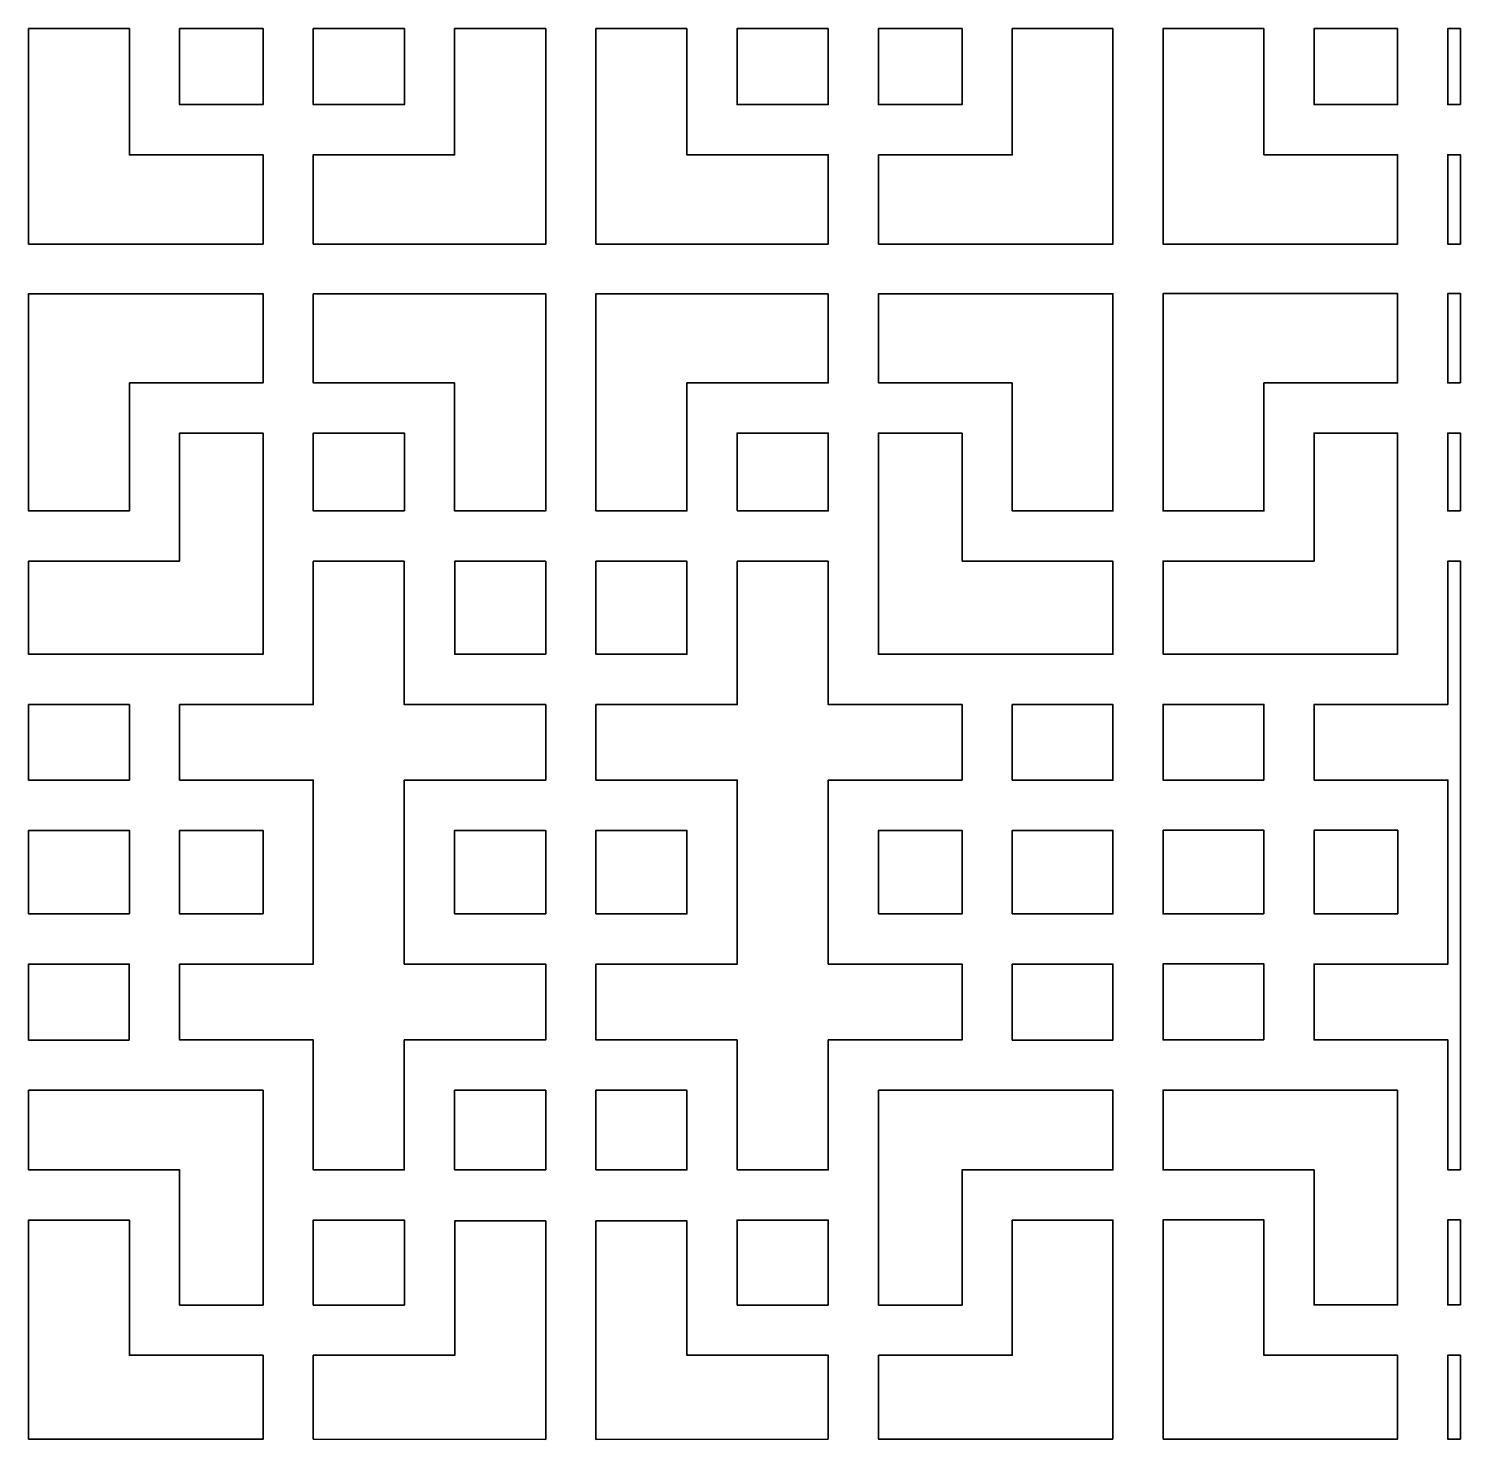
# Model space of a CAD drawing. Header units: centimetres. Extents: x 24 to 482, y -156 to 120.
# Drawn here: x 76.2 to 127.6, y 69.3 to 119.9 of the extents above; entities that cross this region are included whole.
import ezdxf

# ---------------------------------------------------------------- set-up
doc = ezdxf.new("R2010")
doc.units = ezdxf.units.CM
doc.header["$MEASUREMENT"] = 0
doc.layers.add('layer 1', color=7, linetype='Continuous')

msp = doc.modelspace()

# ---------------------------------------------------------------- linework, layer by layer
at = {"layer": 'layer 1', "color": 250, "lineweight": 35}
for points, knots in [([(79.85582, 119.85246), (79.85582, 119.85246), (79.85582, 115.32746), (79.85582, 115.32746), (79.85582, 115.32746), (79.85582, 115.32746), (84.65082, 115.32746), (84.65082, 115.32746), (84.65082, 115.32746), (84.65082, 115.32746), (84.65082, 112.12746), (84.65082, 112.12746), (84.65082, 112.12746), (84.65082, 112.12746), (76.24582, 112.12746), (76.24582, 112.12746), (76.24582, 112.12746), (76.24582, 112.12746), (76.24582, 119.85246), (76.24582, 119.85246), (76.24582, 119.85246), (76.24582, 119.85246), (79.85582, 119.85246), (79.85582, 119.85246)], [0, 0, 0, 0, 0.14285714, 0.14285714, 0.14285714, 0.14285714, 0.28571429, 0.28571429, 0.28571429, 0.28571429, 0.42857143, 0.42857143, 0.42857143, 0.42857143, 0.57142857, 0.57142857, 0.57142857, 0.57142857, 0.71428571, 0.71428571, 0.71428571, 0.71428571, 1, 1, 1, 1]), ([(84.65082, 119.85246), (84.65082, 119.85246), (81.65582, 119.85246), (81.65582, 119.85246), (81.65582, 119.85246), (81.65582, 119.85246), (81.65582, 117.12746), (81.65582, 117.12746), (81.65582, 117.12746), (81.65582, 117.12746), (84.65082, 117.12746), (84.65082, 117.12746), (84.65082, 117.12746), (84.65082, 117.12746), (84.65082, 119.85246), (84.65082, 119.85246)], [0, 0, 0, 0, 0.2, 0.2, 0.2, 0.2, 0.4, 0.4, 0.4, 0.4, 0.6, 0.6, 0.6, 0.6, 1, 1, 1, 1]), ([(89.71832, 119.85246), (89.71832, 119.85246), (89.71832, 117.12746), (89.71832, 117.12746), (89.71832, 117.12746), (89.71832, 117.12746), (86.44832, 117.12746), (86.44832, 117.12746), (86.44832, 117.12746), (86.44832, 117.12746), (86.44832, 119.85246), (86.44832, 119.85246), (86.44832, 119.85246), (86.44832, 119.85246), (86.44832, 119.85246), (86.44832, 119.85246), (86.44832, 119.85246), (86.44832, 119.85246), (89.71832, 119.85246), (89.71832, 119.85246)], [0, 0, 0, 0, 0.16666667, 0.16666667, 0.16666667, 0.16666667, 0.33333333, 0.33333333, 0.33333333, 0.33333333, 0.5, 0.5, 0.5, 0.5, 0.66666667, 0.66666667, 0.66666667, 0.66666667, 1, 1, 1, 1]), ([(94.78082, 119.85246), (94.78082, 119.85246), (94.78082, 112.12746), (94.78082, 112.12746), (94.78082, 112.12746), (94.78082, 112.12746), (86.45082, 112.12746), (86.45082, 112.12746), (86.45082, 112.12746), (86.45082, 112.12746), (86.45082, 115.32996), (86.45082, 115.32996), (86.45082, 115.32996), (86.45082, 115.32996), (91.51582, 115.32746), (91.51582, 115.32746), (91.51582, 115.32746), (91.51582, 115.32746), (91.51582, 119.85246), (91.51582, 119.85246), (91.51582, 119.85246), (91.51582, 119.85246), (94.78082, 119.85246), (94.78082, 119.85246)], [0, 0, 0, 0, 0.14285714, 0.14285714, 0.14285714, 0.14285714, 0.28571429, 0.28571429, 0.28571429, 0.28571429, 0.42857143, 0.42857143, 0.42857143, 0.42857143, 0.57142857, 0.57142857, 0.57142857, 0.57142857, 0.71428571, 0.71428571, 0.71428571, 0.71428571, 1, 1, 1, 1]), ([(99.84582, 119.85246), (99.84582, 119.85246), (96.58082, 119.85246), (96.58082, 119.85246), (96.58082, 119.85246), (96.58082, 119.85246), (96.58082, 112.12746), (96.58082, 112.12746), (96.58082, 112.12746), (96.58082, 112.12746), (104.91332, 112.12746), (104.91332, 112.12746), (104.91332, 112.12746), (104.91332, 112.12746), (104.91332, 115.32996), (104.91332, 115.32996), (104.91332, 115.32996), (104.91332, 115.32996), (99.84582, 115.32746), (99.84582, 115.32746), (99.84582, 115.32746), (99.84582, 115.32746), (99.84582, 119.85246), (99.84582, 119.85246)], [0, 0, 0, 0, 0.14285714, 0.14285714, 0.14285714, 0.14285714, 0.28571429, 0.28571429, 0.28571429, 0.28571429, 0.42857143, 0.42857143, 0.42857143, 0.42857143, 0.57142857, 0.57142857, 0.57142857, 0.57142857, 0.71428571, 0.71428571, 0.71428571, 0.71428571, 1, 1, 1, 1]), ([(104.91332, 119.85246), (104.91332, 119.85246), (104.91332, 117.12746), (104.91332, 117.12746), (104.91332, 117.12746), (104.91332, 117.12746), (101.64332, 117.12746), (101.64332, 117.12746), (101.64332, 117.12746), (101.64332, 117.12746), (101.64332, 119.85246), (101.64332, 119.85246), (101.64332, 119.85246), (101.64332, 119.85246), (104.91332, 119.85246), (104.91332, 119.85246)], [0, 0, 0, 0, 0.2, 0.2, 0.2, 0.2, 0.4, 0.4, 0.4, 0.4, 0.6, 0.6, 0.6, 0.6, 1, 1, 1, 1]), ([(109.70832, 119.85246), (109.70832, 119.85246), (109.70832, 117.12746), (109.70832, 117.12746), (109.70832, 117.12746), (109.70832, 117.12746), (106.71082, 117.12746), (106.71082, 117.12746), (106.71082, 117.12746), (106.71082, 117.12746), (106.71082, 119.85246), (106.71082, 119.85246), (106.71082, 119.85246), (106.71082, 119.85246), (109.70832, 119.85246), (109.70832, 119.85246)], [0, 0, 0, 0, 0.2, 0.2, 0.2, 0.2, 0.4, 0.4, 0.4, 0.4, 0.6, 0.6, 0.6, 0.6, 1, 1, 1, 1]), ([(115.11582, 119.85246), (115.11582, 119.85246), (111.50582, 119.85246), (111.50582, 119.85246), (111.50582, 119.85246), (111.50582, 119.85246), (111.50582, 115.32746), (111.50582, 115.32746), (111.50582, 115.32746), (111.50582, 115.32746), (106.71332, 115.32746), (106.71332, 115.32746), (106.71332, 115.32746), (106.71332, 115.32746), (106.71332, 112.12746), (106.71332, 112.12746), (106.71332, 112.12746), (106.71332, 112.12746), (115.11582, 112.12746), (115.11582, 112.12746), (115.11582, 112.12746), (115.11582, 112.12746), (115.11582, 119.85246), (115.11582, 119.85246)], [0, 0, 0, 0, 0.14285714, 0.14285714, 0.14285714, 0.14285714, 0.28571429, 0.28571429, 0.28571429, 0.28571429, 0.42857143, 0.42857143, 0.42857143, 0.42857143, 0.57142857, 0.57142857, 0.57142857, 0.57142857, 0.71428571, 0.71428571, 0.71428571, 0.71428571, 1, 1, 1, 1]), ([(120.52832, 119.85246), (120.52832, 119.85246), (116.91582, 119.85246), (116.91582, 119.85246), (116.91582, 119.85246), (116.91582, 119.85246), (116.91582, 112.12996), (116.91582, 112.12996), (116.91582, 112.12996), (116.91582, 112.12996), (125.32082, 112.12996), (125.32082, 112.12996), (125.32082, 112.12996), (125.32082, 112.12996), (125.32082, 115.33246), (125.32082, 115.33246), (125.32082, 115.33246), (125.32082, 115.33246), (120.52582, 115.33246), (120.52582, 115.33246), (120.52582, 115.33246), (120.52582, 115.33246), (120.52832, 119.85246), (120.52832, 119.85246)], [0, 0, 0, 0, 0.14285714, 0.14285714, 0.14285714, 0.14285714, 0.28571429, 0.28571429, 0.28571429, 0.28571429, 0.42857143, 0.42857143, 0.42857143, 0.42857143, 0.57142857, 0.57142857, 0.57142857, 0.57142857, 0.71428571, 0.71428571, 0.71428571, 0.71428571, 1, 1, 1, 1]), ([(125.32082, 119.85246), (125.32082, 119.85246), (125.32082, 117.12996), (125.32082, 117.12996), (125.32082, 117.12996), (125.32082, 117.12996), (122.32581, 117.12996), (122.32581, 117.12996), (122.32581, 117.12996), (122.32581, 117.12996), (122.32581, 119.85246), (122.32581, 119.85246), (122.32581, 119.85246), (122.32581, 119.85246), (125.32082, 119.85246), (125.32082, 119.85246)], [0, 0, 0, 0, 0.2, 0.2, 0.2, 0.2, 0.4, 0.4, 0.4, 0.4, 0.6, 0.6, 0.6, 0.6, 1, 1, 1, 1]), ([(127.57081, 117.12996), (127.57081, 117.12996), (127.12082, 117.12996), (127.12082, 117.12996), (127.12082, 117.12996), (127.12082, 117.12996), (127.12082, 119.85246), (127.12082, 119.85246), (127.12082, 119.85246), (127.12082, 119.85246), (127.57081, 119.85246), (127.57081, 119.85246), (127.57081, 119.85246), (127.57081, 119.85246), (127.57081, 117.12996), (127.57081, 117.12996)], [0, 0, 0, 0, 0.2, 0.2, 0.2, 0.2, 0.4, 0.4, 0.4, 0.4, 0.6, 0.6, 0.6, 0.6, 1, 1, 1, 1]), ([(127.57081, 112.12996), (127.57081, 112.12996), (127.57081, 115.33246), (127.57081, 115.33246), (127.57081, 115.33246), (127.57081, 115.33246), (127.12082, 115.33246), (127.12082, 115.33246), (127.12082, 115.33246), (127.12082, 115.33246), (127.12082, 112.12996), (127.12082, 112.12996), (127.12082, 112.12996), (127.12082, 112.12996), (127.57081, 112.12996), (127.57081, 112.12996)], [0, 0, 0, 0, 0.2, 0.2, 0.2, 0.2, 0.4, 0.4, 0.4, 0.4, 0.6, 0.6, 0.6, 0.6, 1, 1, 1, 1]), ([(79.85582, 107.14996), (79.85582, 107.14996), (79.85582, 102.55996), (79.85582, 102.55996), (79.85582, 102.55996), (79.85582, 102.55996), (76.24582, 102.55996), (76.24582, 102.55996), (76.24582, 102.55996), (76.24582, 102.55996), (76.24582, 110.34995), (76.24582, 110.34995), (76.24582, 110.34995), (76.24582, 110.34995), (84.65082, 110.34995), (84.65082, 110.34995), (84.65082, 110.34995), (84.65082, 110.34995), (84.65082, 107.14996), (84.65082, 107.14996), (84.65082, 107.14996), (84.65082, 107.14996), (79.85582, 107.14996), (79.85582, 107.14996)], [0, 0, 0, 0, 0.14285714, 0.14285714, 0.14285714, 0.14285714, 0.28571429, 0.28571429, 0.28571429, 0.28571429, 0.42857143, 0.42857143, 0.42857143, 0.42857143, 0.57142857, 0.57142857, 0.57142857, 0.57142857, 0.71428571, 0.71428571, 0.71428571, 0.71428571, 1, 1, 1, 1]), ([(86.45082, 110.34995), (86.45082, 110.34995), (86.45082, 107.14996), (86.45082, 107.14996), (86.45082, 107.14996), (86.45082, 107.14996), (91.51582, 107.14996), (91.51582, 107.14996), (91.51582, 107.14996), (91.51582, 107.14996), (91.51582, 102.55996), (91.51582, 102.55996), (91.51582, 102.55996), (91.51582, 102.55996), (94.78082, 102.55996), (94.78082, 102.55996), (94.78082, 102.55996), (94.78082, 102.55996), (94.78082, 110.34995), (94.78082, 110.34995), (94.78082, 110.34995), (94.78082, 110.34995), (86.45082, 110.34995), (86.45082, 110.34995)], [0, 0, 0, 0, 0.14285714, 0.14285714, 0.14285714, 0.14285714, 0.28571429, 0.28571429, 0.28571429, 0.28571429, 0.42857143, 0.42857143, 0.42857143, 0.42857143, 0.57142857, 0.57142857, 0.57142857, 0.57142857, 0.71428571, 0.71428571, 0.71428571, 0.71428571, 1, 1, 1, 1]), ([(104.91332, 110.34995), (104.91332, 110.34995), (104.91332, 107.14996), (104.91332, 107.14996), (104.91332, 107.14996), (104.91332, 107.14996), (99.84582, 107.14996), (99.84582, 107.14996), (99.84582, 107.14996), (99.84582, 107.14996), (99.84582, 102.55996), (99.84582, 102.55996), (99.84582, 102.55996), (99.84582, 102.55996), (96.58082, 102.55996), (96.58082, 102.55996), (96.58082, 102.55996), (96.58082, 102.55996), (96.58082, 110.34995), (96.58082, 110.34995), (96.58082, 110.34995), (96.58082, 110.34995), (104.91332, 110.34995), (104.91332, 110.34995)], [0, 0, 0, 0, 0.14285714, 0.14285714, 0.14285714, 0.14285714, 0.28571429, 0.28571429, 0.28571429, 0.28571429, 0.42857143, 0.42857143, 0.42857143, 0.42857143, 0.57142857, 0.57142857, 0.57142857, 0.57142857, 0.71428571, 0.71428571, 0.71428571, 0.71428571, 1, 1, 1, 1]), ([(111.50582, 107.14996), (111.50582, 107.14996), (111.50582, 102.55996), (111.50582, 102.55996), (111.50582, 102.55996), (111.50582, 102.55996), (115.11582, 102.55996), (115.11582, 102.55996), (115.11582, 102.55996), (115.11582, 102.55996), (115.11582, 110.34995), (115.11582, 110.34995), (115.11582, 110.34995), (115.11582, 110.34995), (106.71332, 110.34995), (106.71332, 110.34995), (106.71332, 110.34995), (106.71332, 110.34995), (106.71332, 107.14996), (106.71332, 107.14996), (106.71332, 107.14996), (106.71332, 107.14996), (111.50582, 107.14996), (111.50582, 107.14996)], [0, 0, 0, 0, 0.14285714, 0.14285714, 0.14285714, 0.14285714, 0.28571429, 0.28571429, 0.28571429, 0.28571429, 0.42857143, 0.42857143, 0.42857143, 0.42857143, 0.57142857, 0.57142857, 0.57142857, 0.57142857, 0.71428571, 0.71428571, 0.71428571, 0.71428571, 1, 1, 1, 1]), ([(120.52582, 107.15247), (120.52582, 107.15247), (120.52832, 102.56246), (120.52832, 102.56246), (120.52832, 102.56246), (120.52832, 102.56246), (116.91582, 102.56246), (116.91582, 102.56246), (116.91582, 102.56246), (116.91582, 102.56246), (116.91582, 110.35246), (116.91582, 110.35246), (116.91582, 110.35246), (116.91582, 110.35246), (125.32082, 110.35246), (125.32082, 110.35246), (125.32082, 110.35246), (125.32082, 110.35246), (125.32082, 107.15247), (125.32082, 107.15247), (125.32082, 107.15247), (125.32082, 107.15247), (120.52582, 107.15247), (120.52582, 107.15247)], [0, 0, 0, 0, 0.14285714, 0.14285714, 0.14285714, 0.14285714, 0.28571429, 0.28571429, 0.28571429, 0.28571429, 0.42857143, 0.42857143, 0.42857143, 0.42857143, 0.57142857, 0.57142857, 0.57142857, 0.57142857, 0.71428571, 0.71428571, 0.71428571, 0.71428571, 1, 1, 1, 1]), ([(127.57081, 107.15247), (127.57081, 107.15247), (127.12082, 107.15247), (127.12082, 107.15247), (127.12082, 107.15247), (127.12082, 107.15247), (127.12082, 110.35246), (127.12082, 110.35246), (127.12082, 110.35246), (127.12082, 110.35246), (127.57081, 110.35246), (127.57081, 110.35246), (127.57081, 110.35246), (127.57081, 110.35246), (127.57081, 107.15247), (127.57081, 107.15247)], [0, 0, 0, 0, 0.2, 0.2, 0.2, 0.2, 0.4, 0.4, 0.4, 0.4, 0.6, 0.6, 0.6, 0.6, 1, 1, 1, 1]), ([(81.65582, 100.75996), (81.65582, 100.75996), (81.65582, 105.34996), (81.65582, 105.34996), (81.65582, 105.34996), (81.65582, 105.34996), (84.65082, 105.34996), (84.65082, 105.34996), (84.65082, 105.34996), (84.65082, 105.34996), (84.65082, 97.42246), (84.65082, 97.42246), (84.65082, 97.42246), (84.65082, 97.42246), (76.24582, 97.42246), (76.24582, 97.42246), (76.24582, 97.42246), (76.24582, 97.42246), (76.24582, 100.75996), (76.24582, 100.75996), (76.24582, 100.75996), (76.24582, 100.75996), (81.65582, 100.75996), (81.65582, 100.75996)], [0, 0, 0, 0, 0.14285714, 0.14285714, 0.14285714, 0.14285714, 0.28571429, 0.28571429, 0.28571429, 0.28571429, 0.42857143, 0.42857143, 0.42857143, 0.42857143, 0.57142857, 0.57142857, 0.57142857, 0.57142857, 0.71428571, 0.71428571, 0.71428571, 0.71428571, 1, 1, 1, 1]), ([(89.71832, 102.55996), (89.71832, 102.55996), (86.44832, 102.55996), (86.44832, 102.55996), (86.44832, 102.55996), (86.44832, 102.55996), (86.44832, 105.34996), (86.44832, 105.34996), (86.44832, 105.34996), (86.44832, 105.34996), (89.71832, 105.34996), (89.71832, 105.34996), (89.71832, 105.34996), (89.71832, 105.34996), (89.71832, 102.55996), (89.71832, 102.55996)], [0, 0, 0, 0, 0.2, 0.2, 0.2, 0.2, 0.4, 0.4, 0.4, 0.4, 0.6, 0.6, 0.6, 0.6, 1, 1, 1, 1]), ([(101.64332, 102.55996), (101.64332, 102.55996), (104.91332, 102.55996), (104.91332, 102.55996), (104.91332, 102.55996), (104.91332, 102.55996), (104.91332, 105.34996), (104.91332, 105.34996), (104.91332, 105.34996), (104.91332, 105.34996), (101.64332, 105.34996), (101.64332, 105.34996), (101.64332, 105.34996), (101.64332, 105.34996), (101.64332, 102.55996), (101.64332, 102.55996)], [0, 0, 0, 0, 0.2, 0.2, 0.2, 0.2, 0.4, 0.4, 0.4, 0.4, 0.6, 0.6, 0.6, 0.6, 1, 1, 1, 1]), ([(109.70832, 100.75996), (109.70832, 100.75996), (109.70832, 105.34996), (109.70832, 105.34996), (109.70832, 105.34996), (109.70832, 105.34996), (106.71082, 105.34996), (106.71082, 105.34996), (106.71082, 105.34996), (106.71082, 105.34996), (106.71082, 97.42246), (106.71082, 97.42246), (106.71082, 97.42246), (106.71082, 97.42246), (115.11832, 97.42246), (115.11832, 97.42246), (115.11832, 97.42246), (115.11832, 97.42246), (115.11832, 100.75996), (115.11832, 100.75996), (115.11832, 100.75996), (115.11832, 100.75996), (109.70832, 100.75996), (109.70832, 100.75996)], [0, 0, 0, 0, 0.14285714, 0.14285714, 0.14285714, 0.14285714, 0.28571429, 0.28571429, 0.28571429, 0.28571429, 0.42857143, 0.42857143, 0.42857143, 0.42857143, 0.57142857, 0.57142857, 0.57142857, 0.57142857, 0.71428571, 0.71428571, 0.71428571, 0.71428571, 1, 1, 1, 1]), ([(122.32581, 100.76246), (122.32581, 100.76246), (122.32581, 105.35247), (122.32581, 105.35247), (122.32581, 105.35247), (122.32581, 105.35247), (125.32082, 105.35247), (125.32082, 105.35247), (125.32082, 105.35247), (125.32082, 105.35247), (125.32082, 97.42746), (125.32082, 97.42746), (125.32082, 97.42746), (125.32082, 97.42746), (116.91582, 97.42746), (116.91582, 97.42746), (116.91582, 97.42746), (116.91582, 97.42746), (116.91582, 100.76246), (116.91582, 100.76246), (116.91582, 100.76246), (116.91582, 100.76246), (122.32581, 100.76246), (122.32581, 100.76246)], [0, 0, 0, 0, 0.14285714, 0.14285714, 0.14285714, 0.14285714, 0.28571429, 0.28571429, 0.28571429, 0.28571429, 0.42857143, 0.42857143, 0.42857143, 0.42857143, 0.57142857, 0.57142857, 0.57142857, 0.57142857, 0.71428571, 0.71428571, 0.71428571, 0.71428571, 1, 1, 1, 1]), ([(127.57081, 102.56246), (127.57081, 102.56246), (127.57081, 105.35247), (127.57081, 105.35247), (127.57081, 105.35247), (127.57081, 105.35247), (127.12082, 105.35247), (127.12082, 105.35247), (127.12082, 105.35247), (127.12082, 105.35247), (127.12082, 102.56246), (127.12082, 102.56246), (127.12082, 102.56246), (127.12082, 102.56246), (127.57081, 102.56246), (127.57081, 102.56246)], [0, 0, 0, 0, 0.2, 0.2, 0.2, 0.2, 0.4, 0.4, 0.4, 0.4, 0.6, 0.6, 0.6, 0.6, 1, 1, 1, 1]), ([(89.71332, 83.59496), (89.71332, 83.59496), (94.78082, 83.59496), (94.78082, 83.59496), (94.78082, 83.59496), (94.78082, 83.59496), (94.78082, 86.31496), (94.78082, 86.31496), (94.78082, 86.31496), (94.78082, 86.31496), (89.71332, 86.31496), (89.71332, 86.31496), (89.71332, 86.31496), (89.71332, 86.31496), (89.71332, 92.90996), (89.71332, 92.90996), (89.71332, 92.90996), (89.71332, 92.90996), (94.78332, 92.90996), (94.78332, 92.90996), (94.78332, 92.90996), (94.78332, 92.90996), (94.78332, 95.62246), (94.78332, 95.62246), (94.78332, 95.62246), (94.78332, 95.62246), (89.71332, 95.62246), (89.71332, 95.62246), (89.71332, 95.62246), (89.71332, 95.62246), (89.71332, 100.75996), (89.71332, 100.75996), (89.71332, 100.75996), (89.71332, 100.75996), (86.45082, 100.75996), (86.45082, 100.75996), (86.45082, 100.75996), (86.45082, 100.75996), (86.45082, 95.62246), (86.45082, 95.62246), (86.45082, 95.62246), (86.45082, 95.62246), (81.65582, 95.62246), (81.65582, 95.62246), (81.65582, 95.62246), (81.65582, 95.62246), (81.65582, 92.90996), (81.65582, 92.90996), (81.65582, 92.90996), (81.65582, 92.90996), (86.45082, 92.90996), (86.45082, 92.90996), (86.45082, 92.90996), (86.45082, 92.90996), (86.45082, 86.31496), (86.45082, 86.31496), (86.45082, 86.31496), (86.45082, 86.31496), (81.65582, 86.31496), (81.65582, 86.31496), (81.65582, 86.31496), (81.65582, 86.31496), (81.65582, 83.59496), (81.65582, 83.59496), (81.65582, 83.59496), (81.65582, 83.59496), (86.45082, 83.59496), (86.45082, 83.59496), (86.45082, 83.59496), (86.45082, 83.59496), (86.45082, 78.93497), (86.45082, 78.93497), (86.45082, 78.93497), (86.45082, 78.93497), (89.71332, 78.93497), (89.71332, 78.93497), (89.71332, 78.93497), (89.71332, 78.93497), (89.71332, 83.59496), (89.71332, 83.59496)], [0, 0, 0, 0, 0.04761905, 0.04761905, 0.04761905, 0.04761905, 0.0952381, 0.0952381, 0.0952381, 0.0952381, 0.14285714, 0.14285714, 0.14285714, 0.14285714, 0.19047619, 0.19047619, 0.19047619, 0.19047619, 0.23809524, 0.23809524, 0.23809524, 0.23809524, 0.28571429, 0.28571429, 0.28571429, 0.28571429, 0.33333333, 0.33333333, 0.33333333, 0.33333333, 0.38095238, 0.38095238, 0.38095238, 0.38095238, 0.42857143, 0.42857143, 0.42857143, 0.42857143, 0.47619048, 0.47619048, 0.47619048, 0.47619048, 0.52380952, 0.52380952, 0.52380952, 0.52380952, 0.57142857, 0.57142857, 0.57142857, 0.57142857, 0.61904762, 0.61904762, 0.61904762, 0.61904762, 0.66666667, 0.66666667, 0.66666667, 0.66666667, 0.71428571, 0.71428571, 0.71428571, 0.71428571, 0.76190476, 0.76190476, 0.76190476, 0.76190476, 0.80952381, 0.80952381, 0.80952381, 0.80952381, 0.85714286, 0.85714286, 0.85714286, 0.85714286, 0.9047619, 0.9047619, 0.9047619, 0.9047619, 1, 1, 1, 1]), ([(94.78082, 97.42246), (94.78082, 97.42246), (91.51832, 97.42246), (91.51832, 97.42246), (91.51832, 97.42246), (91.51832, 97.42246), (91.51832, 100.75996), (91.51832, 100.75996), (91.51832, 100.75996), (91.51832, 100.75996), (94.78082, 100.75996), (94.78082, 100.75996), (94.78082, 100.75996), (94.78082, 100.75996), (94.78082, 97.42246), (94.78082, 97.42246)], [0, 0, 0, 0, 0.2, 0.2, 0.2, 0.2, 0.4, 0.4, 0.4, 0.4, 0.6, 0.6, 0.6, 0.6, 1, 1, 1, 1]), ([(101.64832, 83.59496), (101.64832, 83.59496), (96.58082, 83.59496), (96.58082, 83.59496), (96.58082, 83.59496), (96.58082, 83.59496), (96.58082, 86.31496), (96.58082, 86.31496), (96.58082, 86.31496), (96.58082, 86.31496), (101.64832, 86.31496), (101.64832, 86.31496), (101.64832, 86.31496), (101.64832, 86.31496), (101.64832, 92.90996), (101.64832, 92.90996), (101.64832, 92.90996), (101.64832, 92.90996), (96.58082, 92.90996), (96.58082, 92.90996), (96.58082, 92.90996), (96.58082, 92.90996), (96.58082, 95.62246), (96.58082, 95.62246), (96.58082, 95.62246), (96.58082, 95.62246), (101.64832, 95.62246), (101.64832, 95.62246), (101.64832, 95.62246), (101.64832, 95.62246), (101.64832, 100.75996), (101.64832, 100.75996), (101.64832, 100.75996), (101.64832, 100.75996), (104.91082, 100.75996), (104.91082, 100.75996), (104.91082, 100.75996), (104.91082, 100.75996), (104.91082, 95.62246), (104.91082, 95.62246), (104.91082, 95.62246), (104.91082, 95.62246), (109.70832, 95.62246), (109.70832, 95.62246), (109.70832, 95.62246), (109.70832, 95.62246), (109.70832, 92.90996), (109.70832, 92.90996), (109.70832, 92.90996), (109.70832, 92.90996), (104.91082, 92.90996), (104.91082, 92.90996), (104.91082, 92.90996), (104.91082, 92.90996), (104.91082, 86.31496), (104.91082, 86.31496), (104.91082, 86.31496), (104.91082, 86.31496), (109.70832, 86.31496), (109.70832, 86.31496), (109.70832, 86.31496), (109.70832, 86.31496), (109.70832, 83.59496), (109.70832, 83.59496), (109.70832, 83.59496), (109.70832, 83.59496), (104.91082, 83.59496), (104.91082, 83.59496), (104.91082, 83.59496), (104.91082, 83.59496), (104.91082, 78.93497), (104.91082, 78.93497), (104.91082, 78.93497), (104.91082, 78.93497), (101.64832, 78.93497), (101.64832, 78.93497), (101.64832, 78.93497), (101.64832, 78.93497), (101.64832, 83.59496), (101.64832, 83.59496)], [0, 0, 0, 0, 0.04761905, 0.04761905, 0.04761905, 0.04761905, 0.0952381, 0.0952381, 0.0952381, 0.0952381, 0.14285714, 0.14285714, 0.14285714, 0.14285714, 0.19047619, 0.19047619, 0.19047619, 0.19047619, 0.23809524, 0.23809524, 0.23809524, 0.23809524, 0.28571429, 0.28571429, 0.28571429, 0.28571429, 0.33333333, 0.33333333, 0.33333333, 0.33333333, 0.38095238, 0.38095238, 0.38095238, 0.38095238, 0.42857143, 0.42857143, 0.42857143, 0.42857143, 0.47619048, 0.47619048, 0.47619048, 0.47619048, 0.52380952, 0.52380952, 0.52380952, 0.52380952, 0.57142857, 0.57142857, 0.57142857, 0.57142857, 0.61904762, 0.61904762, 0.61904762, 0.61904762, 0.66666667, 0.66666667, 0.66666667, 0.66666667, 0.71428571, 0.71428571, 0.71428571, 0.71428571, 0.76190476, 0.76190476, 0.76190476, 0.76190476, 0.80952381, 0.80952381, 0.80952381, 0.80952381, 0.85714286, 0.85714286, 0.85714286, 0.85714286, 0.9047619, 0.9047619, 0.9047619, 0.9047619, 1, 1, 1, 1]), ([(96.58082, 97.42246), (96.58082, 97.42246), (99.84332, 97.42246), (99.84332, 97.42246), (99.84332, 97.42246), (99.84332, 97.42246), (99.84332, 100.75996), (99.84332, 100.75996), (99.84332, 100.75996), (99.84332, 100.75996), (96.58082, 100.75996), (96.58082, 100.75996), (96.58082, 100.75996), (96.58082, 100.75996), (96.58082, 97.42246), (96.58082, 97.42246)], [0, 0, 0, 0, 0.2, 0.2, 0.2, 0.2, 0.4, 0.4, 0.4, 0.4, 0.6, 0.6, 0.6, 0.6, 1, 1, 1, 1]), ([(127.57081, 78.93747), (127.57081, 78.93747), (127.12332, 78.93747), (127.12332, 78.93747), (127.12332, 78.93747), (127.12332, 78.93747), (127.12332, 83.59997), (127.12332, 83.59997), (127.12332, 83.59997), (127.12332, 83.59997), (122.32581, 83.59747), (122.32581, 83.59747), (122.32581, 83.59747), (122.32581, 83.59747), (122.32581, 86.31747), (122.32581, 86.31747), (122.32581, 86.31747), (122.32581, 86.31747), (127.12332, 86.31747), (127.12332, 86.31747), (127.12332, 86.31747), (127.12332, 86.31747), (127.12332, 92.91246), (127.12332, 92.91246), (127.12332, 92.91246), (127.12332, 92.91246), (122.32581, 92.91246), (122.32581, 92.91246), (122.32581, 92.91246), (122.32581, 92.91246), (122.32581, 95.62497), (122.32581, 95.62497), (122.32581, 95.62497), (122.32581, 95.62497), (127.12332, 95.62497), (127.12332, 95.62497), (127.12332, 95.62497), (127.12332, 95.62497), (127.12332, 100.76246), (127.12332, 100.76246), (127.12332, 100.76246), (127.12332, 100.76246), (127.57081, 100.76246), (127.57081, 100.76246), (127.57081, 100.76246), (127.57081, 100.76246), (127.57081, 78.93747), (127.57081, 78.93747)], [0, 0, 0, 0, 0.07692308, 0.07692308, 0.07692308, 0.07692308, 0.15384615, 0.15384615, 0.15384615, 0.15384615, 0.23076923, 0.23076923, 0.23076923, 0.23076923, 0.30769231, 0.30769231, 0.30769231, 0.30769231, 0.38461538, 0.38461538, 0.38461538, 0.38461538, 0.46153846, 0.46153846, 0.46153846, 0.46153846, 0.53846154, 0.53846154, 0.53846154, 0.53846154, 0.61538462, 0.61538462, 0.61538462, 0.61538462, 0.69230769, 0.69230769, 0.69230769, 0.69230769, 0.76923077, 0.76923077, 0.76923077, 0.76923077, 0.84615385, 0.84615385, 0.84615385, 0.84615385, 1, 1, 1, 1]), ([(79.85832, 92.90996), (79.85832, 92.90996), (76.24582, 92.90996), (76.24582, 92.90996), (76.24582, 92.90996), (76.24582, 92.90996), (76.24582, 95.62246), (76.24582, 95.62246), (76.24582, 95.62246), (76.24582, 95.62246), (79.85832, 95.62246), (79.85832, 95.62246), (79.85832, 95.62246), (79.85832, 95.62246), (79.85832, 92.90996), (79.85832, 92.90996)], [0, 0, 0, 0, 0.2, 0.2, 0.2, 0.2, 0.4, 0.4, 0.4, 0.4, 0.6, 0.6, 0.6, 0.6, 1, 1, 1, 1]), ([(111.50582, 92.90746), (111.50582, 92.90746), (115.11832, 92.90746), (115.11832, 92.90746), (115.11832, 92.90746), (115.11832, 92.90746), (115.11832, 95.62246), (115.11832, 95.62246), (115.11832, 95.62246), (115.11832, 95.62246), (111.50582, 95.62246), (111.50582, 95.62246), (111.50582, 95.62246), (111.50582, 95.62246), (111.50582, 92.90746), (111.50582, 92.90746)], [0, 0, 0, 0, 0.2, 0.2, 0.2, 0.2, 0.4, 0.4, 0.4, 0.4, 0.6, 0.6, 0.6, 0.6, 1, 1, 1, 1]), ([(120.52832, 92.91246), (120.52832, 92.91246), (116.91582, 92.91246), (116.91582, 92.91246), (116.91582, 92.91246), (116.91582, 92.91246), (116.91582, 95.62497), (116.91582, 95.62497), (116.91582, 95.62497), (116.91582, 95.62497), (120.52832, 95.62497), (120.52832, 95.62497), (120.52832, 95.62497), (120.52832, 95.62497), (120.52832, 92.91246), (120.52832, 92.91246)], [0, 0, 0, 0, 0.2, 0.2, 0.2, 0.2, 0.4, 0.4, 0.4, 0.4, 0.6, 0.6, 0.6, 0.6, 1, 1, 1, 1]), ([(79.85582, 88.11496), (79.85582, 88.11496), (76.24582, 88.11496), (76.24582, 88.11496), (76.24582, 88.11496), (76.24582, 88.11496), (76.24582, 91.10996), (76.24582, 91.10996), (76.24582, 91.10996), (76.24582, 91.10996), (79.85582, 91.10996), (79.85582, 91.10996), (79.85582, 91.10996), (79.85582, 91.10996), (79.85582, 88.11496), (79.85582, 88.11496)], [0, 0, 0, 0, 0.2, 0.2, 0.2, 0.2, 0.4, 0.4, 0.4, 0.4, 0.6, 0.6, 0.6, 0.6, 1, 1, 1, 1]), ([(84.65082, 88.11746), (84.65082, 88.11746), (81.65582, 88.11746), (81.65582, 88.11746), (81.65582, 88.11746), (81.65582, 88.11746), (81.65582, 91.10996), (81.65582, 91.10996), (81.65582, 91.10996), (81.65582, 91.10996), (84.65082, 91.10996), (84.65082, 91.10996), (84.65082, 91.10996), (84.65082, 91.10996), (84.65082, 88.11746), (84.65082, 88.11746)], [0, 0, 0, 0, 0.2, 0.2, 0.2, 0.2, 0.4, 0.4, 0.4, 0.4, 0.6, 0.6, 0.6, 0.6, 1, 1, 1, 1]), ([(94.78082, 88.11496), (94.78082, 88.11496), (91.51582, 88.11496), (91.51582, 88.11496), (91.51582, 88.11496), (91.51582, 88.11496), (91.51582, 91.10996), (91.51582, 91.10996), (91.51582, 91.10996), (91.51582, 91.10996), (94.78082, 91.10996), (94.78082, 91.10996), (94.78082, 91.10996), (94.78082, 91.10996), (94.78082, 88.11496), (94.78082, 88.11496)], [0, 0, 0, 0, 0.2, 0.2, 0.2, 0.2, 0.4, 0.4, 0.4, 0.4, 0.6, 0.6, 0.6, 0.6, 1, 1, 1, 1]), ([(96.58082, 88.11496), (96.58082, 88.11496), (99.84582, 88.11496), (99.84582, 88.11496), (99.84582, 88.11496), (99.84582, 88.11496), (99.84582, 91.10996), (99.84582, 91.10996), (99.84582, 91.10996), (99.84582, 91.10996), (96.58082, 91.10996), (96.58082, 91.10996), (96.58082, 91.10996), (96.58082, 91.10996), (96.58082, 88.11496), (96.58082, 88.11496)], [0, 0, 0, 0, 0.2, 0.2, 0.2, 0.2, 0.4, 0.4, 0.4, 0.4, 0.6, 0.6, 0.6, 0.6, 1, 1, 1, 1]), ([(106.71082, 88.11496), (106.71082, 88.11496), (109.70582, 88.11496), (109.70582, 88.11496), (109.70582, 88.11496), (109.70582, 88.11496), (109.70582, 91.10996), (109.70582, 91.10996), (109.70582, 91.10996), (109.70582, 91.10996), (106.71082, 91.10996), (106.71082, 91.10996), (106.71082, 91.10996), (106.71082, 91.10996), (106.71082, 88.11496), (106.71082, 88.11496)], [0, 0, 0, 0, 0.2, 0.2, 0.2, 0.2, 0.4, 0.4, 0.4, 0.4, 0.6, 0.6, 0.6, 0.6, 1, 1, 1, 1]), ([(111.50582, 88.11496), (111.50582, 88.11496), (115.11832, 88.11496), (115.11832, 88.11496), (115.11832, 88.11496), (115.11832, 88.11496), (115.11832, 91.10996), (115.11832, 91.10996), (115.11832, 91.10996), (115.11832, 91.10996), (111.50582, 91.10996), (111.50582, 91.10996), (111.50582, 91.10996), (111.50582, 91.10996), (111.50582, 88.11496), (111.50582, 88.11496)], [0, 0, 0, 0, 0.2, 0.2, 0.2, 0.2, 0.4, 0.4, 0.4, 0.4, 0.6, 0.6, 0.6, 0.6, 1, 1, 1, 1]), ([(120.52582, 88.11746), (120.52582, 88.11746), (116.91582, 88.11746), (116.91582, 88.11746), (116.91582, 88.11746), (116.91582, 88.11746), (116.91582, 91.11246), (116.91582, 91.11246), (116.91582, 91.11246), (116.91582, 91.11246), (120.52582, 91.11246), (120.52582, 91.11246), (120.52582, 91.11246), (120.52582, 91.11246), (120.52582, 88.11746), (120.52582, 88.11746)], [0, 0, 0, 0, 0.2, 0.2, 0.2, 0.2, 0.4, 0.4, 0.4, 0.4, 0.6, 0.6, 0.6, 0.6, 1, 1, 1, 1]), ([(125.32332, 88.11996), (125.32332, 88.11996), (122.32581, 88.11996), (122.32581, 88.11996), (122.32581, 88.11996), (122.32581, 88.11996), (122.32581, 91.11246), (122.32581, 91.11246), (122.32581, 91.11246), (122.32581, 91.11246), (125.32332, 91.11246), (125.32332, 91.11246), (125.32332, 91.11246), (125.32332, 91.11246), (125.32332, 88.11996), (125.32332, 88.11996)], [0, 0, 0, 0, 0.2, 0.2, 0.2, 0.2, 0.4, 0.4, 0.4, 0.4, 0.6, 0.6, 0.6, 0.6, 1, 1, 1, 1]), ([(79.85332, 83.59246), (79.85332, 83.59246), (76.24582, 83.59246), (76.24582, 83.59246), (76.24582, 83.59246), (76.24582, 83.59246), (76.24582, 86.31747), (76.24582, 86.31747), (76.24582, 86.31747), (76.24582, 86.31747), (79.85332, 86.31747), (79.85332, 86.31747), (79.85332, 86.31747), (79.85332, 86.31747), (79.85332, 83.59246), (79.85332, 83.59246)], [0, 0, 0, 0, 0.2, 0.2, 0.2, 0.2, 0.4, 0.4, 0.4, 0.4, 0.6, 0.6, 0.6, 0.6, 1, 1, 1, 1]), ([(111.50832, 83.58996), (111.50832, 83.58996), (115.11832, 83.58996), (115.11832, 83.58996), (115.11832, 83.58996), (115.11832, 83.58996), (115.11832, 86.31747), (115.11832, 86.31747), (115.11832, 86.31747), (115.11832, 86.31747), (111.50832, 86.31747), (111.50832, 86.31747), (111.50832, 86.31747), (111.50832, 86.31747), (111.50832, 83.58996), (111.50832, 83.58996)], [0, 0, 0, 0, 0.2, 0.2, 0.2, 0.2, 0.4, 0.4, 0.4, 0.4, 0.6, 0.6, 0.6, 0.6, 1, 1, 1, 1]), ([(120.52582, 83.59496), (120.52582, 83.59496), (116.91582, 83.59496), (116.91582, 83.59496), (116.91582, 83.59496), (116.91582, 83.59496), (116.91582, 86.31996), (116.91582, 86.31996), (116.91582, 86.31996), (116.91582, 86.31996), (120.52582, 86.31996), (120.52582, 86.31996), (120.52582, 86.31996), (120.52582, 86.31996), (120.52582, 83.59496), (120.52582, 83.59496)], [0, 0, 0, 0, 0.2, 0.2, 0.2, 0.2, 0.4, 0.4, 0.4, 0.4, 0.6, 0.6, 0.6, 0.6, 1, 1, 1, 1]), ([(84.65082, 81.79496), (84.65082, 81.79496), (84.65082, 74.09247), (84.65082, 74.09247), (84.65082, 74.09247), (84.65082, 74.09247), (81.65582, 74.09247), (81.65582, 74.09247), (81.65582, 74.09247), (81.65582, 74.09247), (81.65582, 78.93747), (81.65582, 78.93747), (81.65582, 78.93747), (81.65582, 78.93747), (76.24582, 78.93747), (76.24582, 78.93747), (76.24582, 78.93747), (76.24582, 78.93747), (76.24582, 81.79496), (76.24582, 81.79496), (76.24582, 81.79496), (76.24582, 81.79496), (84.65082, 81.79496), (84.65082, 81.79496)], [0, 0, 0, 0, 0.14285714, 0.14285714, 0.14285714, 0.14285714, 0.28571429, 0.28571429, 0.28571429, 0.28571429, 0.42857143, 0.42857143, 0.42857143, 0.42857143, 0.57142857, 0.57142857, 0.57142857, 0.57142857, 0.71428571, 0.71428571, 0.71428571, 0.71428571, 1, 1, 1, 1]), ([(94.78082, 78.93747), (94.78082, 78.93747), (91.51582, 78.93747), (91.51582, 78.93747), (91.51582, 78.93747), (91.51582, 78.93747), (91.51582, 81.79496), (91.51582, 81.79496), (91.51582, 81.79496), (91.51582, 81.79496), (94.78082, 81.79496), (94.78082, 81.79496), (94.78082, 81.79496), (94.78082, 81.79496), (94.78082, 78.93747), (94.78082, 78.93747)], [0, 0, 0, 0, 0.2, 0.2, 0.2, 0.2, 0.4, 0.4, 0.4, 0.4, 0.6, 0.6, 0.6, 0.6, 1, 1, 1, 1]), ([(96.58082, 78.93747), (96.58082, 78.93747), (99.84582, 78.93747), (99.84582, 78.93747), (99.84582, 78.93747), (99.84582, 78.93747), (99.84582, 81.79496), (99.84582, 81.79496), (99.84582, 81.79496), (99.84582, 81.79496), (96.58082, 81.79496), (96.58082, 81.79496), (96.58082, 81.79496), (96.58082, 81.79496), (96.58082, 78.93747), (96.58082, 78.93747)], [0, 0, 0, 0, 0.2, 0.2, 0.2, 0.2, 0.4, 0.4, 0.4, 0.4, 0.6, 0.6, 0.6, 0.6, 1, 1, 1, 1]), ([(106.71332, 81.79496), (106.71332, 81.79496), (106.71332, 74.09247), (106.71332, 74.09247), (106.71332, 74.09247), (106.71332, 74.09247), (109.70582, 74.09247), (109.70582, 74.09247), (109.70582, 74.09247), (109.70582, 74.09247), (109.70582, 78.93747), (109.70582, 78.93747), (109.70582, 78.93747), (109.70582, 78.93747), (115.11832, 78.93747), (115.11832, 78.93747), (115.11832, 78.93747), (115.11832, 78.93747), (115.11832, 81.79496), (115.11832, 81.79496), (115.11832, 81.79496), (115.11832, 81.79496), (106.71332, 81.79496), (106.71332, 81.79496)], [0, 0, 0, 0, 0.14285714, 0.14285714, 0.14285714, 0.14285714, 0.28571429, 0.28571429, 0.28571429, 0.28571429, 0.42857143, 0.42857143, 0.42857143, 0.42857143, 0.57142857, 0.57142857, 0.57142857, 0.57142857, 0.71428571, 0.71428571, 0.71428571, 0.71428571, 1, 1, 1, 1]), ([(125.32082, 81.79746), (125.32082, 81.79746), (125.32082, 74.09497), (125.32082, 74.09497), (125.32082, 74.09497), (125.32082, 74.09497), (122.32831, 74.09497), (122.32831, 74.09497), (122.32831, 74.09497), (122.32831, 74.09497), (122.32831, 78.93997), (122.32831, 78.93997), (122.32831, 78.93997), (122.32831, 78.93997), (116.91582, 78.93997), (116.91582, 78.93997), (116.91582, 78.93997), (116.91582, 78.93997), (116.91582, 81.79746), (116.91582, 81.79746), (116.91582, 81.79746), (116.91582, 81.79746), (125.32082, 81.79746), (125.32082, 81.79746)], [0, 0, 0, 0, 0.14285714, 0.14285714, 0.14285714, 0.14285714, 0.28571429, 0.28571429, 0.28571429, 0.28571429, 0.42857143, 0.42857143, 0.42857143, 0.42857143, 0.57142857, 0.57142857, 0.57142857, 0.57142857, 0.71428571, 0.71428571, 0.71428571, 0.71428571, 1, 1, 1, 1]), ([(76.24582, 69.28246), (76.24582, 69.28246), (84.65082, 69.28246), (84.65082, 69.28246), (84.65082, 69.28246), (84.65082, 69.28246), (84.65082, 72.29247), (84.65082, 72.29247), (84.65082, 72.29247), (84.65082, 72.29247), (79.85832, 72.29247), (79.85832, 72.29247), (79.85832, 72.29247), (79.85832, 72.29247), (79.85832, 77.13746), (79.85832, 77.13746), (79.85832, 77.13746), (79.85832, 77.13746), (76.24582, 77.13746), (76.24582, 77.13746), (76.24582, 77.13746), (76.24582, 77.13746), (76.24582, 69.28246), (76.24582, 69.28246)], [0, 0, 0, 0, 0.14285714, 0.14285714, 0.14285714, 0.14285714, 0.28571429, 0.28571429, 0.28571429, 0.28571429, 0.42857143, 0.42857143, 0.42857143, 0.42857143, 0.57142857, 0.57142857, 0.57142857, 0.57142857, 0.71428571, 0.71428571, 0.71428571, 0.71428571, 1, 1, 1, 1]), ([(89.71832, 74.09247), (89.71832, 74.09247), (86.44832, 74.09247), (86.44832, 74.09247), (86.44832, 74.09247), (86.44832, 74.09247), (86.44832, 77.13746), (86.44832, 77.13746), (86.44832, 77.13746), (86.44832, 77.13746), (89.71832, 77.13746), (89.71832, 77.13746), (89.71832, 77.13746), (89.71832, 77.13746), (89.71832, 74.09247), (89.71832, 74.09247)], [0, 0, 0, 0, 0.2, 0.2, 0.2, 0.2, 0.4, 0.4, 0.4, 0.4, 0.6, 0.6, 0.6, 0.6, 1, 1, 1, 1]), ([(86.45082, 69.28246), (86.45082, 69.28246), (86.45082, 72.29247), (86.45082, 72.29247), (86.45082, 72.29247), (86.45082, 72.29247), (91.51832, 72.29247), (91.51832, 72.29247), (91.51832, 72.29247), (91.51832, 72.29247), (91.51832, 77.10746), (91.51832, 77.10746), (91.51832, 77.10746), (91.51832, 77.10746), (94.78082, 77.10746), (94.78082, 77.10746), (94.78082, 77.10746), (94.78082, 77.10746), (94.78082, 69.27746), (94.78082, 69.27746), (94.78082, 69.27746), (94.78082, 69.27746), (86.45082, 69.28246), (86.45082, 69.28246)], [0, 0, 0, 0, 0.14285714, 0.14285714, 0.14285714, 0.14285714, 0.28571429, 0.28571429, 0.28571429, 0.28571429, 0.42857143, 0.42857143, 0.42857143, 0.42857143, 0.57142857, 0.57142857, 0.57142857, 0.57142857, 0.71428571, 0.71428571, 0.71428571, 0.71428571, 1, 1, 1, 1]), ([(104.91332, 69.27996), (104.91332, 69.27996), (104.91332, 72.29247), (104.91332, 72.29247), (104.91332, 72.29247), (104.91332, 72.29247), (99.84332, 72.29247), (99.84332, 72.29247), (99.84332, 72.29247), (99.84332, 72.29247), (99.84332, 77.10746), (99.84332, 77.10746), (99.84332, 77.10746), (99.84332, 77.10746), (96.58082, 77.10746), (96.58082, 77.10746), (96.58082, 77.10746), (96.58082, 77.10746), (96.58082, 69.27746), (96.58082, 69.27746), (96.58082, 69.27746), (96.58082, 69.27746), (104.91332, 69.27996), (104.91332, 69.27996)], [0, 0, 0, 0, 0.14285714, 0.14285714, 0.14285714, 0.14285714, 0.28571429, 0.28571429, 0.28571429, 0.28571429, 0.42857143, 0.42857143, 0.42857143, 0.42857143, 0.57142857, 0.57142857, 0.57142857, 0.57142857, 0.71428571, 0.71428571, 0.71428571, 0.71428571, 1, 1, 1, 1]), ([(101.64332, 74.09247), (101.64332, 74.09247), (104.91332, 74.09247), (104.91332, 74.09247), (104.91332, 74.09247), (104.91332, 74.09247), (104.91332, 77.13746), (104.91332, 77.13746), (104.91332, 77.13746), (104.91332, 77.13746), (101.64332, 77.13746), (101.64332, 77.13746), (101.64332, 77.13746), (101.64332, 77.13746), (101.64332, 74.09247), (101.64332, 74.09247)], [0, 0, 0, 0, 0.2, 0.2, 0.2, 0.2, 0.4, 0.4, 0.4, 0.4, 0.6, 0.6, 0.6, 0.6, 1, 1, 1, 1]), ([(115.11832, 69.27996), (115.11832, 69.27996), (106.71332, 69.27996), (106.71332, 69.27996), (106.71332, 69.27996), (106.71332, 69.27996), (106.71332, 72.29247), (106.71332, 72.29247), (106.71332, 72.29247), (106.71332, 72.29247), (111.50582, 72.29247), (111.50582, 72.29247), (111.50582, 72.29247), (111.50582, 72.29247), (111.50582, 77.13746), (111.50582, 77.13746), (111.50582, 77.13746), (111.50582, 77.13746), (115.11832, 77.13746), (115.11832, 77.13746), (115.11832, 77.13746), (115.11832, 77.13746), (115.11832, 69.27996), (115.11832, 69.27996)], [0, 0, 0, 0, 0.14285714, 0.14285714, 0.14285714, 0.14285714, 0.28571429, 0.28571429, 0.28571429, 0.28571429, 0.42857143, 0.42857143, 0.42857143, 0.42857143, 0.57142857, 0.57142857, 0.57142857, 0.57142857, 0.71428571, 0.71428571, 0.71428571, 0.71428571, 1, 1, 1, 1]), ([(116.91582, 69.28496), (116.91582, 69.28496), (125.32082, 69.28496), (125.32082, 69.28496), (125.32082, 69.28496), (125.32082, 69.28496), (125.32082, 72.29496), (125.32082, 72.29496), (125.32082, 72.29496), (125.32082, 72.29496), (120.52832, 72.29496), (120.52832, 72.29496), (120.52832, 72.29496), (120.52832, 72.29496), (120.52832, 77.14246), (120.52832, 77.14246), (120.52832, 77.14246), (120.52832, 77.14246), (116.91582, 77.14246), (116.91582, 77.14246), (116.91582, 77.14246), (116.91582, 77.14246), (116.91582, 69.28496), (116.91582, 69.28496)], [0, 0, 0, 0, 0.14285714, 0.14285714, 0.14285714, 0.14285714, 0.28571429, 0.28571429, 0.28571429, 0.28571429, 0.42857143, 0.42857143, 0.42857143, 0.42857143, 0.57142857, 0.57142857, 0.57142857, 0.57142857, 0.71428571, 0.71428571, 0.71428571, 0.71428571, 1, 1, 1, 1]), ([(127.57081, 74.09497), (127.57081, 74.09497), (127.12082, 74.09497), (127.12082, 74.09497), (127.12082, 74.09497), (127.12082, 74.09497), (127.12082, 77.14246), (127.12082, 77.14246), (127.12082, 77.14246), (127.12082, 77.14246), (127.57081, 77.14246), (127.57081, 77.14246), (127.57081, 77.14246), (127.57081, 77.14246), (127.57081, 74.09497), (127.57081, 74.09497)], [0, 0, 0, 0, 0.2, 0.2, 0.2, 0.2, 0.4, 0.4, 0.4, 0.4, 0.6, 0.6, 0.6, 0.6, 1, 1, 1, 1]), ([(127.57081, 69.28496), (127.57081, 69.28496), (127.12082, 69.28496), (127.12082, 69.28496), (127.12082, 69.28496), (127.12082, 69.28496), (127.12082, 72.29496), (127.12082, 72.29496), (127.12082, 72.29496), (127.12082, 72.29496), (127.57081, 72.29496), (127.57081, 72.29496), (127.57081, 72.29496), (127.57081, 72.29496), (127.57081, 69.28496), (127.57081, 69.28496)], [0, 0, 0, 0, 0.2, 0.2, 0.2, 0.2, 0.4, 0.4, 0.4, 0.4, 0.6, 0.6, 0.6, 0.6, 1, 1, 1, 1])]:
    msp.add_open_spline(points, degree=3, knots=knots, dxfattribs=at)

doc.saveas('drawing.dxf')
